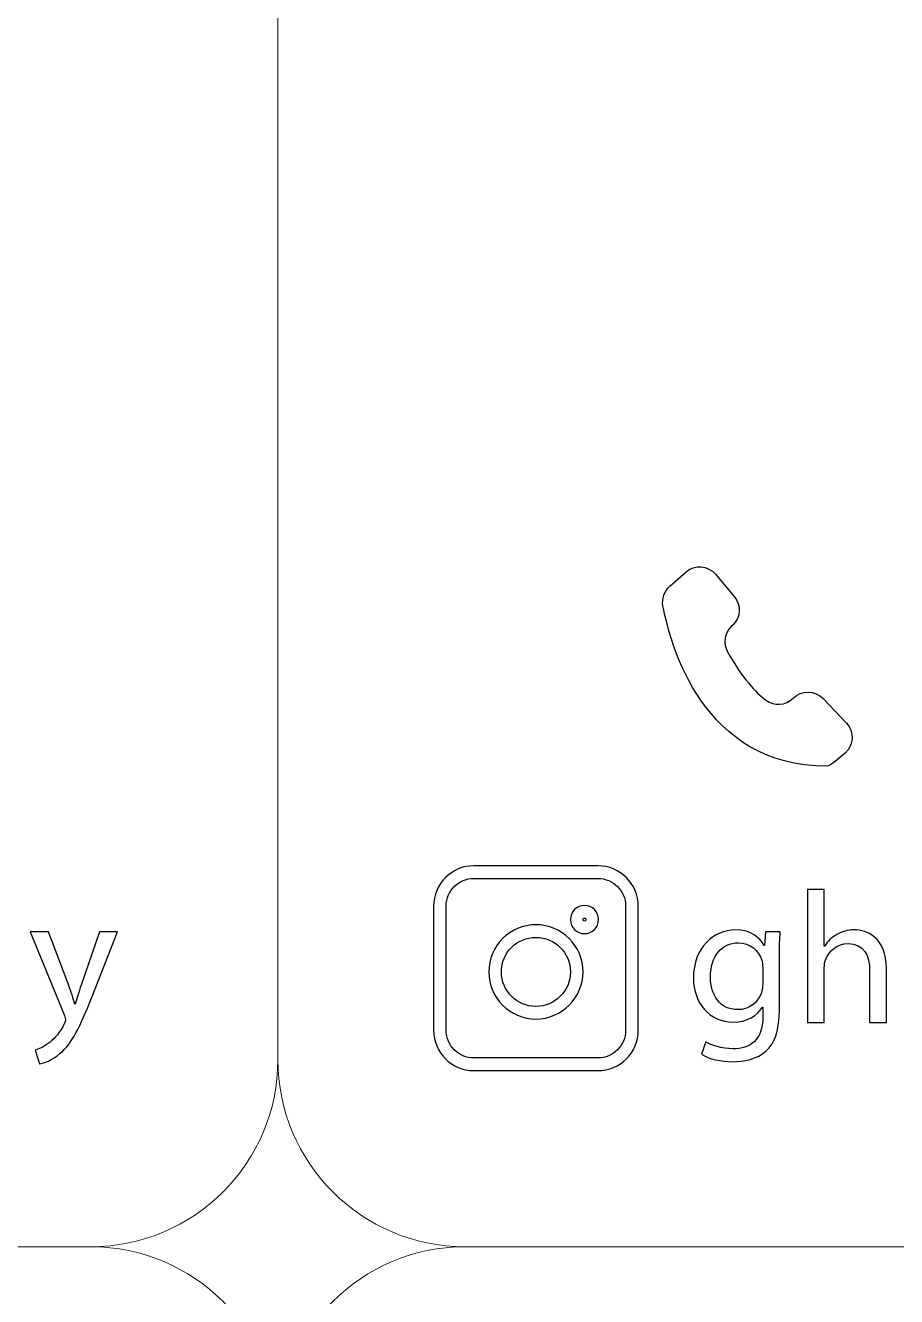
# Model space of a CAD drawing. Header units: millimetres. Extents: x -576 to 618, y 160 to 343.
# Drawn here: x -500.9 to -486.98, y 302.5 to 322.8 of the extents above; entities that cross this region are included whole.
import ezdxf

# ---------------------------------------------------------------- set-up
doc = ezdxf.new("R2010")
doc.units = ezdxf.units.MM
doc.header["$MEASUREMENT"] = 0
doc.layers.add('Layer 1', color=7, linetype='Continuous')

msp = doc.modelspace()

# ---------------------------------------------------------------- linework, layer by layer
at = {"layer": 'Layer 1', "color": 250, "lineweight": 18}
for points in [[(-533.6783, 343.1001), (-533.6783, 343.1001), (-499.8483, 343.1001), (-499.8483, 343.1001), (-498.2043, 343.1001), (-496.8633, 341.7591), (-496.8633, 340.1151), (-496.8633, 340.1151), (-496.8633, 306.2851), (-496.8633, 306.2851), (-496.8633, 304.6411), (-498.2043, 303.3001), (-499.8483, 303.3001), (-499.8483, 303.3001), (-533.6783, 303.3001), (-533.6783, 303.3001), (-535.3223, 303.3001), (-536.6633, 304.6411), (-536.6633, 306.2851), (-536.6633, 306.2851), (-536.6633, 340.1151), (-536.6633, 340.1151), (-536.6633, 341.7591), (-535.3223, 343.1001), (-533.6783, 343.1001)], [(-493.8783, 343.1001), (-493.8783, 343.1001), (-460.0483, 343.1001), (-460.0483, 343.1001), (-458.4043, 343.1001), (-457.0633, 341.7591), (-457.0633, 340.1151), (-457.0633, 340.1151), (-457.0633, 306.2851), (-457.0633, 306.2851), (-457.0633, 304.6411), (-458.4043, 303.3001), (-460.0483, 303.3001), (-460.0483, 303.3001), (-493.8783, 303.3001), (-493.8783, 303.3001), (-495.5223, 303.3001), (-496.8633, 304.6411), (-496.8633, 306.2851), (-496.8633, 306.2851), (-496.8633, 340.1151), (-496.8633, 340.1151), (-496.8633, 341.7591), (-495.5223, 343.1001), (-493.8783, 343.1001)], [(-533.6783, 303.3001), (-533.6783, 303.3001), (-499.8483, 303.3001), (-499.8483, 303.3001), (-498.2043, 303.3001), (-496.8633, 301.9591), (-496.8633, 300.3151), (-496.8633, 300.3151), (-496.8633, 266.4851), (-496.8633, 266.4851), (-496.8633, 264.8411), (-498.2043, 263.5001), (-499.8483, 263.5001), (-499.8483, 263.5001), (-533.6783, 263.5001), (-533.6783, 263.5001), (-535.3223, 263.5001), (-536.6633, 264.8411), (-536.6633, 266.4851), (-536.6633, 266.4851), (-536.6633, 300.3151), (-536.6633, 300.3151), (-536.6633, 301.9591), (-535.3223, 303.3001), (-533.6783, 303.3001)], [(-493.8783, 303.3001), (-493.8783, 303.3001), (-460.0483, 303.3001), (-460.0483, 303.3001), (-458.4043, 303.3001), (-457.0633, 301.9591), (-457.0633, 300.3151), (-457.0633, 300.3151), (-457.0633, 266.4851), (-457.0633, 266.4851), (-457.0633, 264.8411), (-458.4043, 263.5001), (-460.0483, 263.5001), (-460.0483, 263.5001), (-493.8783, 263.5001), (-493.8783, 263.5001), (-495.5223, 263.5001), (-496.8633, 264.8411), (-496.8633, 266.4851), (-496.8633, 266.4851), (-496.8633, 300.3151), (-496.8633, 300.3151), (-496.8633, 301.9591), (-495.5223, 303.3001), (-493.8783, 303.3001)]]:
    msp.add_open_spline(points, degree=3, knots=[0, 0, 0, 0, 0.125, 0.125, 0.125, 0.25, 0.25, 0.25, 0.375, 0.375, 0.375, 0.5, 0.5, 0.5, 0.625, 0.625, 0.625, 0.75, 0.75, 0.75, 0.875, 0.875, 0.875, 1, 1, 1, 1], dxfattribs=at)
at = {"layer": 'Layer 1', "color": 230}
for points, knots in [([(-489.6219, 313.2016), (-489.6219, 313.2016), (-489.5926, 313.2304), (-489.5926, 313.2304), (-489.4687, 313.3527), (-489.4593, 313.5498), (-489.572, 313.6828), (-489.572, 313.6828), (-489.8715, 314.0381), (-489.8715, 314.0381), (-489.9923, 314.1811), (-490.2066, 314.1967), (-490.3467, 314.0734), (-490.3467, 314.0734), (-490.6044, 313.8463), (-490.6044, 313.8463), (-490.693, 313.7683), (-490.7333, 313.65), (-490.7114, 313.5337), (-490.595, 312.909), (-490.074, 310.972), (-488.0943, 310.972), (-488.0497, 310.972), (-487.9221, 311.0753), (-487.8016, 311.1824), (-487.6606, 311.3084), (-487.6512, 311.5253), (-487.7813, 311.6619), (-487.7813, 311.6619), (-488.1545, 312.0541), (-488.1545, 312.0541), (-488.2834, 312.1898), (-488.499, 312.1927), (-488.6316, 312.06), (-488.7498, 311.9417), (-488.9361, 311.9284), (-489.069, 312.0295), (-489.2291, 312.1511), (-489.4466, 312.3779), (-489.679, 312.7998), (-489.7514, 312.9312), (-489.7286, 313.0966), (-489.6219, 313.2016)], [0, 0, 0, 0, 0.0714286, 0.0714286, 0.0714286, 0.1428571, 0.1428571, 0.1428571, 0.2142857, 0.2142857, 0.2142857, 0.2857143, 0.2857143, 0.2857143, 0.3571429, 0.3571429, 0.3571429, 0.4285714, 0.4285714, 0.4285714, 0.5, 0.5, 0.5, 0.5714286, 0.5714286, 0.5714286, 0.6428571, 0.6428571, 0.6428571, 0.7142857, 0.7142857, 0.7142857, 0.7857143, 0.7857143, 0.7857143, 0.8571429, 0.8571429, 0.8571429, 0.9285714, 0.9285714, 0.9285714, 1, 1, 1, 1]), ([(-491.7515, 306.1125), (-491.7515, 306.1125), (-493.7324, 306.1125), (-493.7324, 306.1125), (-493.9101, 306.1125), (-494.0713, 306.1848), (-494.1878, 306.3012), (-494.3048, 306.4178), (-494.377, 306.579), (-494.377, 306.7569), (-494.377, 306.7569), (-494.377, 308.7382), (-494.377, 308.7382), (-494.377, 308.916), (-494.3049, 309.077), (-494.1883, 309.1937), (-494.0712, 309.3107), (-493.9101, 309.3829), (-493.7324, 309.3829), (-493.7324, 309.3829), (-491.7515, 309.3829), (-491.7515, 309.3829), (-491.5737, 309.3829), (-491.4126, 309.3107), (-491.296, 309.1941), (-491.179, 309.077), (-491.1068, 308.916), (-491.1068, 308.7382), (-491.1068, 308.7382), (-491.1068, 306.7569), (-491.1068, 306.7569), (-491.1068, 306.579), (-491.1791, 306.4178), (-491.2956, 306.3012), (-491.4126, 306.1848), (-491.5737, 306.1125), (-491.7515, 306.1125)], [0, 0, 0, 0, 0.0833333, 0.0833333, 0.0833333, 0.1666667, 0.1666667, 0.1666667, 0.25, 0.25, 0.25, 0.3333333, 0.3333333, 0.3333333, 0.4166667, 0.4166667, 0.4166667, 0.5, 0.5, 0.5, 0.5833333, 0.5833333, 0.5833333, 0.6666667, 0.6666667, 0.6666667, 0.75, 0.75, 0.75, 0.8333333, 0.8333333, 0.8333333, 0.9166667, 0.9166667, 0.9166667, 1, 1, 1, 1]), ([(-493.7324, 306.3142), (-493.7324, 306.3142), (-491.7515, 306.3142), (-491.7515, 306.3142), (-491.6289, 306.3142), (-491.518, 306.3637), (-491.438, 306.4436), (-491.3581, 306.5239), (-491.3085, 306.6346), (-491.3085, 306.7569), (-491.3085, 306.7569), (-491.3085, 308.7382), (-491.3085, 308.7382), (-491.3085, 308.8608), (-491.358, 308.9717), (-491.4379, 309.0517), (-491.518, 309.1317), (-491.6289, 309.1812), (-491.7515, 309.1812), (-491.7515, 309.1812), (-493.7324, 309.1812), (-493.7324, 309.1812), (-493.855, 309.1812), (-493.9659, 309.1317), (-494.0459, 309.0517), (-494.1259, 308.9717), (-494.1754, 308.8608), (-494.1754, 308.7382), (-494.1754, 308.7382), (-494.1754, 306.7569), (-494.1754, 306.7569), (-494.1754, 306.6346), (-494.1258, 306.5239), (-494.0456, 306.4438), (-493.9659, 306.3637), (-493.855, 306.3142), (-493.7324, 306.3142)], [0, 0, 0, 0, 0.0833333, 0.0833333, 0.0833333, 0.1666667, 0.1666667, 0.1666667, 0.25, 0.25, 0.25, 0.3333333, 0.3333333, 0.3333333, 0.4166667, 0.4166667, 0.4166667, 0.5, 0.5, 0.5, 0.5833333, 0.5833333, 0.5833333, 0.6666667, 0.6666667, 0.6666667, 0.75, 0.75, 0.75, 0.8333333, 0.8333333, 0.8333333, 0.9166667, 0.9166667, 0.9166667, 1, 1, 1, 1]), ([(-488.4037, 309.0023), (-488.4037, 309.0023), (-488.1338, 309.0023), (-488.1338, 309.0023), (-488.1338, 309.0023), (-488.1338, 308.099), (-488.1338, 308.099), (-488.1338, 308.099), (-488.1279, 308.099), (-488.1279, 308.099), (-488.0848, 308.1742), (-488.0174, 308.2401), (-487.9347, 308.2847), (-487.8549, 308.3296), (-487.76, 308.3592), (-487.6586, 308.3592), (-487.4593, 308.3592), (-487.1403, 308.2401), (-487.1403, 307.7405), (-487.1403, 307.7405), (-487.1403, 306.8794), (-487.1403, 306.8794), (-487.1403, 306.8794), (-487.4103, 306.8794), (-487.4103, 306.8794), (-487.4103, 306.8794), (-487.4103, 307.7106), (-487.4103, 307.7106), (-487.4103, 307.9436), (-487.4992, 308.1411), (-487.7538, 308.1411), (-487.9285, 308.1411), (-488.0664, 308.0214), (-488.1154, 307.8778), (-488.1306, 307.8423), (-488.1338, 307.8032), (-488.1338, 307.7524), (-488.1338, 307.7524), (-488.1338, 306.8794), (-488.1338, 306.8794), (-488.1338, 306.8794), (-488.4037, 306.8794), (-488.4037, 306.8794), (-488.4037, 306.8794), (-488.4037, 309.0023), (-488.4037, 309.0023)], [0, 0, 0, 0, 0.0666667, 0.0666667, 0.0666667, 0.1333333, 0.1333333, 0.1333333, 0.2, 0.2, 0.2, 0.2666667, 0.2666667, 0.2666667, 0.3333333, 0.3333333, 0.3333333, 0.4, 0.4, 0.4, 0.4666667, 0.4666667, 0.4666667, 0.5333333, 0.5333333, 0.5333333, 0.6, 0.6, 0.6, 0.6666667, 0.6666667, 0.6666667, 0.7333333, 0.7333333, 0.7333333, 0.8, 0.8, 0.8, 0.8666667, 0.8666667, 0.8666667, 0.9333333, 0.9333333, 0.9333333, 1, 1, 1, 1]), ([(-491.7401, 308.5245), (-491.7401, 308.4624), (-491.7653, 308.4061), (-491.806, 308.3654), (-491.8466, 308.3247), (-491.903, 308.2995), (-491.9651, 308.2995), (-492.0272, 308.2995), (-492.0835, 308.3247), (-492.1242, 308.3654), (-492.1649, 308.4061), (-492.1901, 308.4624), (-492.1901, 308.5245), (-492.1901, 308.5866), (-492.1649, 308.6429), (-492.1242, 308.6836), (-492.0835, 308.7243), (-492.0272, 308.7495), (-491.9651, 308.7495), (-491.903, 308.7495), (-491.8466, 308.7243), (-491.806, 308.6836), (-491.7653, 308.6429), (-491.7401, 308.5866), (-491.7401, 308.5245)], [0, 0, 0, 0, 0.125, 0.125, 0.125, 0.25, 0.25, 0.25, 0.375, 0.375, 0.375, 0.5, 0.5, 0.5, 0.625, 0.625, 0.625, 0.75, 0.75, 0.75, 0.875, 0.875, 0.875, 1, 1, 1, 1]), ([(-491.9485, 308.508), (-491.9444, 308.5121), (-491.9417, 308.5181), (-491.9417, 308.5245), (-491.9417, 308.531), (-491.9444, 308.5369), (-491.9485, 308.5411), (-491.9527, 308.5452), (-491.9586, 308.5479), (-491.9651, 308.5479), (-491.9715, 308.5479), (-491.9775, 308.5452), (-491.9816, 308.5411), (-491.9858, 308.5369), (-491.9884, 308.531), (-491.9884, 308.5245), (-491.9884, 308.5181), (-491.9858, 308.5121), (-491.9816, 308.508), (-491.9775, 308.5038), (-491.9715, 308.5012), (-491.9651, 308.5012), (-491.9586, 308.5012), (-491.9527, 308.5038), (-491.9485, 308.508)], [0, 0, 0, 0, 0.125, 0.125, 0.125, 0.25, 0.25, 0.25, 0.375, 0.375, 0.375, 0.5, 0.5, 0.5, 0.625, 0.625, 0.625, 0.75, 0.75, 0.75, 0.875, 0.875, 0.875, 1, 1, 1, 1]), ([(-491.9885, 307.6887), (-491.9885, 307.4814), (-492.0729, 307.2932), (-492.2093, 307.1569), (-492.3452, 307.0204), (-492.5334, 306.9361), (-492.7412, 306.9361), (-492.9489, 306.9361), (-493.1372, 307.0205), (-493.2733, 307.1565), (-493.4095, 307.2927), (-493.4937, 307.481), (-493.4937, 307.6887), (-493.4937, 307.8963), (-493.4094, 308.0844), (-493.2733, 308.2207), (-493.1371, 308.3574), (-492.9489, 308.4416), (-492.7412, 308.4416), (-492.5337, 308.4416), (-492.3454, 308.3572), (-492.209, 308.2207), (-492.0728, 308.0844), (-491.9885, 307.8963), (-491.9885, 307.6887)], [0, 0, 0, 0, 0.125, 0.125, 0.125, 0.25, 0.25, 0.25, 0.375, 0.375, 0.375, 0.5, 0.5, 0.5, 0.625, 0.625, 0.625, 0.75, 0.75, 0.75, 0.875, 0.875, 0.875, 1, 1, 1, 1]), ([(-488.8394, 308.3265), (-488.8454, 308.2219), (-488.8516, 308.1052), (-488.8516, 307.9289), (-488.8516, 307.9289), (-488.8516, 307.0887), (-488.8516, 307.0887), (-488.8516, 306.757), (-488.919, 306.5533), (-489.0631, 306.4278), (-489.2073, 306.2965), (-489.4157, 306.2544), (-489.6029, 306.2544), (-489.7808, 306.2544), (-489.9768, 306.2965), (-490.0965, 306.3742), (-490.0965, 306.3742), (-490.0288, 306.5745), (-490.0288, 306.5745), (-489.9308, 306.5146), (-489.7777, 306.4609), (-489.5935, 306.4609), (-489.3178, 306.4609), (-489.1152, 306.6013), (-489.1152, 306.9664), (-489.1152, 306.9664), (-489.1152, 307.1274), (-489.1152, 307.1274), (-489.1152, 307.1274), (-489.1215, 307.1274), (-489.1215, 307.1274), (-489.2042, 306.9932), (-489.3636, 306.8855), (-489.5935, 306.8855), (-489.9617, 306.8855), (-490.2251, 307.1904), (-490.2251, 307.5911), (-490.2251, 308.0815), (-489.8972, 308.3595), (-489.5567, 308.3595), (-489.2994, 308.3595), (-489.1583, 308.2279), (-489.0937, 308.1084), (-489.0937, 308.1084), (-489.0878, 308.1084), (-489.0878, 308.1084), (-489.0878, 308.1084), (-489.0753, 308.3265), (-489.0753, 308.3265), (-489.0753, 308.3265), (-488.8394, 308.3265), (-488.8394, 308.3265)], [0, 0, 0, 0, 0.0588235, 0.0588235, 0.0588235, 0.1176471, 0.1176471, 0.1176471, 0.1764706, 0.1764706, 0.1764706, 0.2352941, 0.2352941, 0.2352941, 0.2941176, 0.2941176, 0.2941176, 0.3529412, 0.3529412, 0.3529412, 0.4117647, 0.4117647, 0.4117647, 0.4705882, 0.4705882, 0.4705882, 0.5294118, 0.5294118, 0.5294118, 0.5882353, 0.5882353, 0.5882353, 0.6470588, 0.6470588, 0.6470588, 0.7058824, 0.7058824, 0.7058824, 0.7647059, 0.7647059, 0.7647059, 0.8235294, 0.8235294, 0.8235294, 0.8823529, 0.8823529, 0.8823529, 0.9411765, 0.9411765, 0.9411765, 1, 1, 1, 1]), ([(-500.5278, 308.3265), (-500.5278, 308.3265), (-500.2031, 307.4716), (-500.2031, 307.4716), (-500.1694, 307.3758), (-500.1322, 307.2622), (-500.1079, 307.1755), (-500.1079, 307.1755), (-500.102, 307.1755), (-500.102, 307.1755), (-500.0742, 307.2622), (-500.0436, 307.3726), (-500.0068, 307.4775), (-500.0068, 307.4775), (-499.7125, 308.3265), (-499.7125, 308.3265), (-499.7125, 308.3265), (-499.4274, 308.3265), (-499.4274, 308.3265), (-499.4274, 308.3265), (-499.832, 307.295), (-499.832, 307.295), (-500.0252, 306.7989), (-500.1571, 306.5446), (-500.3409, 306.3892), (-500.4726, 306.2756), (-500.6046, 306.2307), (-500.672, 306.2185), (-500.672, 306.2185), (-500.7396, 306.4401), (-500.7396, 306.4401), (-500.672, 306.4609), (-500.5834, 306.5028), (-500.5035, 306.5683), (-500.4298, 306.6253), (-500.3381, 306.7271), (-500.2764, 306.8616), (-500.2642, 306.8884), (-500.2551, 306.9093), (-500.2551, 306.9243), (-500.2551, 306.9392), (-500.2613, 306.9602), (-500.2735, 306.9933), (-500.2735, 306.9933), (-500.8221, 308.3265), (-500.8221, 308.3265), (-500.8221, 308.3265), (-500.5278, 308.3265), (-500.5278, 308.3265)], [0, 0, 0, 0, 0.0625, 0.0625, 0.0625, 0.125, 0.125, 0.125, 0.1875, 0.1875, 0.1875, 0.25, 0.25, 0.25, 0.3125, 0.3125, 0.3125, 0.375, 0.375, 0.375, 0.4375, 0.4375, 0.4375, 0.5, 0.5, 0.5, 0.5625, 0.5625, 0.5625, 0.625, 0.625, 0.625, 0.6875, 0.6875, 0.6875, 0.75, 0.75, 0.75, 0.8125, 0.8125, 0.8125, 0.875, 0.875, 0.875, 0.9375, 0.9375, 0.9375, 1, 1, 1, 1]), ([(-492.3513, 307.2992), (-492.2517, 307.3985), (-492.1902, 307.5364), (-492.1902, 307.6887), (-492.1902, 307.8412), (-492.2519, 307.9793), (-492.3516, 308.079), (-492.4509, 308.1784), (-492.5888, 308.24), (-492.7412, 308.24), (-492.8933, 308.24), (-493.0311, 308.1783), (-493.1308, 308.0786), (-493.2304, 307.9792), (-493.2921, 307.8412), (-493.2921, 307.6887), (-493.2921, 307.5367), (-493.2304, 307.3988), (-493.1307, 307.2991), (-493.0311, 307.1995), (-492.8933, 307.1378), (-492.7412, 307.1378), (-492.589, 307.1378), (-492.4512, 307.1995), (-492.3513, 307.2992)], [0, 0, 0, 0, 0.125, 0.125, 0.125, 0.25, 0.25, 0.25, 0.375, 0.375, 0.375, 0.5, 0.5, 0.5, 0.625, 0.625, 0.625, 0.75, 0.75, 0.75, 0.875, 0.875, 0.875, 1, 1, 1, 1]), ([(-489.1184, 307.7555), (-489.1184, 307.8004), (-489.1215, 307.8394), (-489.1336, 307.8752), (-489.183, 308.0275), (-489.3147, 308.153), (-489.5109, 308.153), (-489.7683, 308.153), (-489.9523, 307.9408), (-489.9523, 307.606), (-489.9523, 307.3218), (-489.8051, 307.0859), (-489.514, 307.0859), (-489.3484, 307.0859), (-489.1979, 307.1876), (-489.1399, 307.3548), (-489.1246, 307.3995), (-489.1184, 307.4504), (-489.1184, 307.4953), (-489.1184, 307.4953), (-489.1184, 307.7555), (-489.1184, 307.7555)], [0, 0, 0, 0, 0.1428571, 0.1428571, 0.1428571, 0.2857143, 0.2857143, 0.2857143, 0.4285714, 0.4285714, 0.4285714, 0.5714286, 0.5714286, 0.5714286, 0.7142857, 0.7142857, 0.7142857, 0.8571429, 0.8571429, 0.8571429, 1, 1, 1, 1])]:
    msp.add_open_spline(points, degree=3, knots=knots, dxfattribs=at)

doc.saveas('drawing.dxf')
